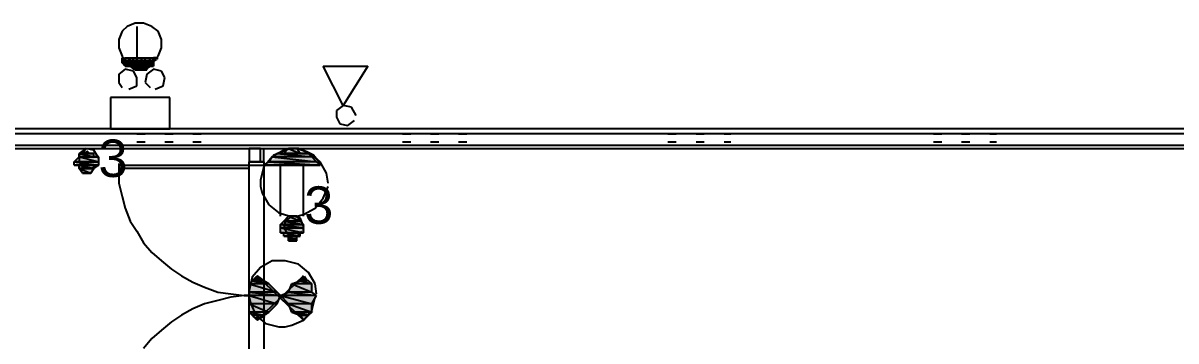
# Model space of a CAD drawing. Header units: millimetres. Extents: x 5 to 415, y 48 to 251.
# Drawn here: x 115.39 to 127.72, y 104.55 to 107.95 of the extents above; entities that cross this region are included whole.
import ezdxf

# ---------------------------------------------------------------- set-up
doc = ezdxf.new("R2010")
doc.units = ezdxf.units.MM
for name, color, linetype in [('H', 7, 'Continuous'), ('P', 7, 'Continuous'), ('T', 7, 'Continuous')]:
    doc.layers.add(name, color=color, linetype=linetype)

msp = doc.modelspace()

# ---------------------------------------------------------------- hatches: boundary and pattern name
at = {"layer": 'H', "linetype": 'Continuous'}
for points in [[(116.452, 107.527), (116.452, 107.562), (116.505, 107.562), (116.452, 107.527)], [(116.505, 107.491), (116.452, 107.527), (116.505, 107.562), (116.505, 107.491)], [(116.505, 107.491), (116.505, 107.562), (116.54, 107.562), (116.54, 107.491), (116.505, 107.491)], [(116.54, 107.491), (116.54, 107.562), (116.593, 107.562), (116.593, 107.438), (116.54, 107.491)], [(116.593, 107.438), (116.593, 107.562), (116.628, 107.562), (116.628, 107.438), (116.593, 107.438)], [(116.628, 107.438), (116.628, 107.562), (116.664, 107.562), (116.664, 107.438), (116.628, 107.438)], [(116.664, 107.438), (116.664, 107.562), (116.717, 107.562), (116.717, 107.438), (116.664, 107.438)], [(116.717, 107.438), (116.717, 107.562), (116.752, 107.562), (116.752, 107.491), (116.717, 107.438)], [(116.752, 107.491), (116.752, 107.562), (116.787, 107.562), (116.787, 107.491), (116.752, 107.491)], [(116.787, 107.527), (116.787, 107.562), (116.84, 107.562), (116.787, 107.527)], [(115.993, 106.504), (115.993, 106.557), (116.152, 106.557), (116.152, 106.504), (115.993, 106.504)], [(116.029, 106.557), (116.082, 106.592), (116.117, 106.557), (116.029, 106.557)], [(118.075, 106.504), (118.11, 106.557), (118.445, 106.557), (118.498, 106.504), (118.075, 106.504)], [(118.198, 106.557), (118.233, 106.592), (118.322, 106.592), (118.357, 106.557), (118.198, 106.557)], [(115.958, 106.468), (115.993, 106.504), (116.205, 106.504), (116.205, 106.468), (115.958, 106.468)], [(115.958, 106.433), (115.958, 106.468), (116.205, 106.468), (116.205, 106.433), (115.958, 106.433)], [(115.993, 106.38), (115.993, 106.433), (116.205, 106.433), (116.152, 106.38), (115.993, 106.38)], [(117.987, 106.433), (118.022, 106.468), (118.533, 106.468), (118.569, 106.433), (117.987, 106.433)], [(118.022, 106.468), (118.075, 106.504), (118.498, 106.504), (118.533, 106.468), (118.022, 106.468)], [(116.029, 106.345), (115.993, 106.38), (116.152, 106.38), (116.117, 106.345), (116.029, 106.345)], [(118.145, 105.798), (118.198, 105.833), (118.357, 105.833), (118.41, 105.798), (118.145, 105.798)], [(118.145, 105.745), (118.145, 105.798), (118.41, 105.798), (118.41, 105.745), (118.145, 105.745)], [(118.198, 105.833), (118.233, 105.869), (118.322, 105.869), (118.357, 105.833), (118.198, 105.833)], [(118.145, 105.71), (118.145, 105.745), (118.41, 105.745), (118.41, 105.71), (118.145, 105.71)], [(118.198, 105.657), (118.198, 105.71), (118.357, 105.71), (118.357, 105.657), (118.198, 105.657)], [(118.233, 105.622), (118.233, 105.657), (118.322, 105.657), (118.322, 105.622), (118.233, 105.622)], [(117.81, 105.163), (117.845, 105.198), (117.987, 105.198), (118.022, 105.163), (117.81, 105.163)], [(117.81, 105.075), (117.81, 105.163), (118.022, 105.163), (118.11, 105.075), (117.81, 105.075)], [(117.845, 105.198), (117.898, 105.251), (117.987, 105.198), (117.845, 105.198)], [(118.233, 105.075), (118.269, 105.163), (118.498, 105.163), (118.498, 105.075), (118.233, 105.075)], [(118.269, 105.163), (118.357, 105.198), (118.445, 105.198), (118.498, 105.163), (118.269, 105.163)], [(118.357, 105.198), (118.41, 105.251), (118.445, 105.198), (118.357, 105.198)], [(117.81, 105.04), (117.81, 105.075), (118.11, 105.075), (118.145, 105.04), (117.81, 105.04)], [(117.81, 104.951), (117.81, 105.04), (118.145, 105.04), (118.11, 104.951), (117.81, 104.951)], [(118.145, 105.04), (118.233, 105.075), (118.498, 105.075), (118.533, 105.04), (118.145, 105.04)], [(118.233, 104.951), (118.145, 105.04), (118.533, 105.04), (118.498, 104.951), (118.233, 104.951)], [(117.81, 104.863), (117.81, 104.951), (118.11, 104.951), (118.022, 104.863), (117.81, 104.863)], [(118.269, 104.863), (118.233, 104.951), (118.498, 104.951), (118.498, 104.863), (118.269, 104.863)], [(117.845, 104.81), (117.81, 104.863), (118.022, 104.863), (117.987, 104.81), (117.845, 104.81)], [(117.898, 104.775), (117.845, 104.81), (117.987, 104.81), (117.898, 104.775)], [(118.41, 104.775), (118.357, 104.81), (118.269, 104.863), (118.445, 104.81), (118.41, 104.775)], [(118.445, 104.81), (118.269, 104.863), (118.498, 104.863), (118.445, 104.81)]]:
    msp.add_hatch(color=256, dxfattribs=at).paths.add_polyline_path(points)

# ---------------------------------------------------------------- linework, layer by layer
at = {"layer": 'P'}
for points in [[(116.505, 107.915), (116.452, 107.862)], [(116.505, 107.915), (116.452, 107.862)], [(116.593, 107.95), (116.505, 107.915)], [(116.593, 107.95), (116.505, 107.915)], [(116.681, 107.95), (116.593, 107.95)], [(116.681, 107.95), (116.593, 107.95)], [(116.611, 107.915), (116.611, 107.456)], [(116.769, 107.915), (116.681, 107.95)], [(116.769, 107.915), (116.681, 107.95)], [(116.84, 107.862), (116.769, 107.915)], [(116.84, 107.862), (116.769, 107.915)], [(116.452, 107.862), (116.417, 107.774)], [(116.452, 107.862), (116.417, 107.774)], [(116.417, 107.774), (116.417, 107.685)], [(116.417, 107.774), (116.417, 107.685)], [(116.875, 107.774), (116.84, 107.862)], [(116.875, 107.774), (116.84, 107.862)], [(116.875, 107.685), (116.875, 107.774)], [(116.875, 107.685), (116.875, 107.774)], [(116.417, 107.685), (116.452, 107.597)], [(116.417, 107.685), (116.452, 107.597)], [(116.84, 107.597), (116.875, 107.685)], [(116.84, 107.597), (116.875, 107.685)], [(116.452, 107.597), (116.505, 107.527)], [(116.452, 107.597), (116.505, 107.527)], [(116.452, 107.527), (116.452, 107.58)], [(116.452, 107.58), (116.452, 107.527)], [(116.452, 107.527), (116.487, 107.58)], [(116.487, 107.58), (116.452, 107.527)], [(116.452, 107.527), (116.487, 107.58)], [(116.487, 107.491), (116.452, 107.527)], [(116.54, 107.58), (116.487, 107.491)], [(116.54, 107.58), (116.487, 107.491)], [(116.487, 107.491), (116.487, 107.58)], [(116.487, 107.58), (116.54, 107.58)], [(116.487, 107.58), (116.487, 107.491)], [(116.505, 107.527), (116.593, 107.491)], [(116.505, 107.527), (116.593, 107.491)], [(116.575, 107.58), (116.54, 107.491)], [(116.575, 107.58), (116.54, 107.491)], [(116.54, 107.491), (116.54, 107.58)], [(116.54, 107.58), (116.575, 107.58)], [(116.54, 107.491), (116.54, 107.58)], [(116.611, 107.58), (116.575, 107.456)], [(116.611, 107.58), (116.575, 107.456)], [(116.575, 107.456), (116.575, 107.58)], [(116.575, 107.58), (116.611, 107.58)], [(116.575, 107.456), (116.575, 107.58)], [(116.664, 107.58), (116.611, 107.456)], [(116.664, 107.58), (116.611, 107.456)], [(116.611, 107.456), (116.611, 107.58)], [(116.611, 107.58), (116.664, 107.58)], [(116.611, 107.456), (116.611, 107.58)], [(116.646, 107.491), (116.769, 107.527)], [(116.646, 107.491), (116.769, 107.527)], [(116.699, 107.58), (116.664, 107.456)], [(116.699, 107.58), (116.664, 107.456)], [(116.664, 107.456), (116.664, 107.58)], [(116.664, 107.58), (116.699, 107.58)], [(116.664, 107.456), (116.664, 107.58)], [(116.752, 107.58), (116.699, 107.456)], [(116.752, 107.58), (116.699, 107.456)], [(116.699, 107.456), (116.699, 107.58)], [(116.699, 107.58), (116.752, 107.58)], [(116.699, 107.456), (116.699, 107.58)], [(116.787, 107.58), (116.752, 107.491)], [(116.787, 107.58), (116.752, 107.491)], [(116.752, 107.491), (116.752, 107.58)], [(116.752, 107.58), (116.787, 107.58)], [(116.752, 107.491), (116.752, 107.58)], [(116.769, 107.527), (116.84, 107.597)], [(116.769, 107.527), (116.84, 107.597)], [(116.84, 107.58), (116.787, 107.58)], [(116.787, 107.58), (116.84, 107.58)], [(116.787, 107.491), (116.787, 107.58)], [(116.787, 107.58), (116.787, 107.491)], [(116.787, 107.491), (116.787, 107.58)], [(116.787, 107.58), (116.787, 107.527)], [(116.787, 107.491), (116.787, 107.58)], [(116.787, 107.527), (116.787, 107.527)], [(116.787, 107.527), (116.787, 107.527)], [(116.787, 107.527), (116.787, 107.491)], [(116.84, 107.58), (116.84, 107.58)], [(116.84, 107.58), (116.84, 107.58)], [(116.487, 107.456), (116.417, 107.403)], [(116.417, 107.403), (116.417, 107.315)], [(116.487, 107.491), (116.54, 107.491)], [(116.575, 107.438), (116.487, 107.456)], [(116.54, 107.491), (116.575, 107.456)], [(116.575, 107.456), (116.611, 107.456)], [(116.611, 107.368), (116.575, 107.438)], [(116.611, 107.456), (116.664, 107.456)], [(116.664, 107.456), (116.699, 107.456)], [(116.699, 107.456), (116.752, 107.491)], [(116.717, 107.403), (116.699, 107.315)], [(116.787, 107.456), (116.717, 107.403)], [(116.752, 107.491), (116.787, 107.491)], [(116.875, 107.438), (116.787, 107.456)], [(116.911, 107.368), (116.875, 107.438)], [(118.816, 107.068), (118.604, 107.491)], [(118.604, 107.491), (119.08, 107.491)], [(119.08, 107.491), (118.816, 107.068)], [(116.417, 107.315), (116.452, 107.262)], [(116.523, 107.244), (116.611, 107.28)], [(116.611, 107.28), (116.611, 107.368)], [(116.699, 107.315), (116.752, 107.262)], [(116.805, 107.244), (116.893, 107.28)], [(116.893, 107.28), (116.911, 107.368)], [(116.963, 107.156), (116.328, 107.156)], [(116.328, 107.156), (116.328, 106.821)], [(116.963, 106.821), (116.963, 107.156)], [(118.816, 107.068), (118.745, 107.015)], [(118.745, 107.015), (118.745, 106.945)], [(118.904, 107.05), (118.816, 107.068)], [(118.957, 106.962), (118.904, 107.05)], [(118.745, 106.945), (118.78, 106.874)], [(118.868, 106.856), (118.939, 106.909)], [(131.18, 106.821), (107.774, 106.821)], [(131.233, 106.821), (107.774, 106.821)], [(131.233, 106.768), (107.774, 106.768)], [(116.328, 106.821), (116.963, 106.821)], [(116.611, 106.768), (116.699, 106.768)], [(116.911, 106.768), (116.999, 106.768)], [(117.21, 106.768), (117.299, 106.768)], [(118.78, 106.874), (118.868, 106.856)], [(119.451, 106.768), (119.539, 106.768)], [(119.75, 106.768), (119.839, 106.768)], [(120.05, 106.768), (120.138, 106.768)], [(122.29, 106.768), (122.379, 106.768)], [(122.59, 106.768), (122.678, 106.768)], [(122.89, 106.768), (122.961, 106.768)], [(125.13, 106.768), (125.218, 106.768)], [(125.43, 106.768), (125.518, 106.768)], [(125.73, 106.768), (125.801, 106.768)], [(107.774, 106.645), (131.392, 106.645)], [(116.611, 106.68), (116.699, 106.68)], [(116.911, 106.68), (116.999, 106.68)], [(117.21, 106.68), (117.299, 106.68)], [(119.451, 106.68), (119.539, 106.68)], [(119.75, 106.68), (119.839, 106.68)], [(120.05, 106.68), (120.138, 106.68)], [(122.29, 106.68), (122.379, 106.68)], [(122.59, 106.68), (122.678, 106.68)], [(122.89, 106.68), (122.961, 106.68)], [(125.13, 106.68), (125.218, 106.68)], [(125.43, 106.68), (125.518, 106.68)], [(125.73, 106.68), (125.801, 106.68)], [(107.774, 106.609), (131.392, 106.609)], [(107.774, 106.609), (131.427, 106.609)], [(115.94, 106.468), (115.993, 106.521)], [(116.064, 106.609), (115.993, 106.557)], [(115.993, 106.557), (115.993, 106.468)], [(116.152, 106.557), (115.993, 106.557)], [(115.993, 106.557), (116.029, 106.557)], [(116.152, 106.557), (115.993, 106.557)], [(115.993, 106.557), (116.152, 106.557)], [(115.993, 106.557), (116.152, 106.557)], [(116.152, 106.557), (115.993, 106.557)], [(116.152, 106.557), (115.993, 106.557)], [(115.993, 106.557), (116.152, 106.521)], [(115.993, 106.557), (116.152, 106.521)], [(115.993, 106.521), (115.993, 106.557)], [(116.152, 106.521), (115.993, 106.521)], [(116.205, 106.521), (115.993, 106.521)], [(115.993, 106.521), (116.205, 106.521)], [(116.205, 106.521), (115.993, 106.521)], [(115.993, 106.521), (116.152, 106.521)], [(116.205, 106.521), (115.993, 106.521)], [(115.993, 106.521), (116.205, 106.468)], [(115.993, 106.521), (116.205, 106.468)], [(116.064, 106.609), (116.029, 106.557)], [(116.029, 106.557), (116.064, 106.609)], [(116.117, 106.557), (116.029, 106.557)], [(116.029, 106.557), (116.117, 106.557)], [(116.029, 106.557), (116.117, 106.557)], [(116.117, 106.557), (116.029, 106.557)], [(116.117, 106.557), (116.029, 106.557)], [(116.029, 106.557), (116.152, 106.557)], [(116.029, 106.557), (116.152, 106.557)], [(116.152, 106.592), (116.064, 106.609)], [(116.117, 106.557), (116.117, 106.557)], [(116.117, 106.557), (116.117, 106.557)], [(116.117, 106.557), (116.117, 106.557)], [(116.117, 106.557), (116.117, 106.557)], [(116.152, 106.557), (116.117, 106.557)], [(116.205, 106.504), (116.152, 106.592)], [(116.152, 106.557), (116.152, 106.557)], [(116.152, 106.557), (116.152, 106.557)], [(116.152, 106.521), (116.152, 106.557)], [(116.152, 106.521), (116.205, 106.521)], [(116.205, 106.468), (116.205, 106.521)], [(116.611, 106.609), (116.699, 106.609)], [(116.911, 106.609), (116.999, 106.609)], [(117.21, 106.609), (117.299, 106.609)], [(117.934, 106.609), (117.81, 106.609)], [(117.81, 106.609), (117.81, 106.468)], [(117.81, 106.609), (117.81, 106.468)], [(117.934, 106.468), (117.934, 106.609)], [(117.969, 106.468), (117.969, 106.609)], [(118.057, 106.521), (117.969, 106.415)], [(118.057, 106.521), (117.969, 106.415)], [(118.075, 106.539), (118.022, 106.468)], [(118.022, 106.468), (118.057, 106.521)], [(118.181, 106.592), (118.057, 106.521)], [(118.181, 106.592), (118.057, 106.521)], [(118.057, 106.521), (118.11, 106.557)], [(118.48, 106.521), (118.057, 106.521)], [(118.48, 106.521), (118.057, 106.521)], [(118.057, 106.521), (118.533, 106.468)], [(118.057, 106.521), (118.533, 106.468)], [(118.163, 106.574), (118.075, 106.539)], [(118.445, 106.557), (118.11, 106.557)], [(118.11, 106.557), (118.181, 106.557)], [(118.445, 106.557), (118.11, 106.557)], [(118.11, 106.557), (118.48, 106.521)], [(118.11, 106.557), (118.48, 106.521)], [(118.251, 106.609), (118.163, 106.574)], [(118.251, 106.609), (118.181, 106.592)], [(118.251, 106.609), (118.181, 106.592)], [(118.181, 106.557), (118.233, 106.609)], [(118.357, 106.557), (118.181, 106.557)], [(118.357, 106.557), (118.181, 106.557)], [(118.181, 106.557), (118.445, 106.557)], [(118.181, 106.557), (118.445, 106.557)], [(118.322, 106.609), (118.233, 106.609)], [(118.233, 106.609), (118.357, 106.557)], [(118.233, 106.609), (118.357, 106.557)], [(118.322, 106.609), (118.251, 106.609)], [(118.322, 106.609), (118.251, 106.609)], [(118.339, 106.609), (118.251, 106.609)], [(118.463, 106.557), (118.322, 106.609)], [(118.463, 106.557), (118.322, 106.609)], [(118.357, 106.557), (118.322, 106.609)], [(118.428, 106.574), (118.339, 106.609)], [(118.445, 106.557), (118.357, 106.557)], [(118.498, 106.539), (118.428, 106.574)], [(118.48, 106.521), (118.445, 106.557)], [(118.569, 106.468), (118.463, 106.557)], [(118.569, 106.468), (118.463, 106.557)], [(118.533, 106.468), (118.48, 106.521)], [(118.586, 106.433), (118.498, 106.539)], [(119.451, 106.609), (119.539, 106.609)], [(119.75, 106.609), (119.839, 106.609)], [(120.05, 106.609), (120.138, 106.609)], [(122.29, 106.609), (122.379, 106.609)], [(122.59, 106.609), (122.678, 106.609)], [(122.89, 106.609), (122.961, 106.609)], [(125.13, 106.609), (125.218, 106.609)], [(125.43, 106.609), (125.518, 106.609)], [(125.73, 106.609), (125.801, 106.609)], [(116.205, 106.468), (115.94, 106.468)], [(116.205, 106.468), (115.94, 106.468)], [(115.94, 106.468), (116.205, 106.468)], [(115.94, 106.468), (116.205, 106.468)], [(116.205, 106.468), (115.94, 106.468)], [(116.205, 106.468), (115.94, 106.468)], [(115.94, 106.468), (116.205, 106.433)], [(115.94, 106.468), (116.205, 106.433)], [(115.94, 106.433), (115.94, 106.468)], [(116.205, 106.433), (115.94, 106.433)], [(116.205, 106.433), (115.94, 106.433)], [(115.94, 106.433), (115.993, 106.433)], [(115.94, 106.433), (116.205, 106.433)], [(116.205, 106.433), (115.94, 106.433)], [(115.993, 106.468), (116.029, 106.415)], [(115.993, 106.433), (116.205, 106.433)], [(116.205, 106.433), (115.993, 106.433)], [(115.993, 106.433), (116.152, 106.398)], [(115.993, 106.433), (116.152, 106.398)], [(115.993, 106.398), (115.993, 106.433)], [(116.152, 106.398), (115.993, 106.398)], [(116.152, 106.398), (115.993, 106.398)], [(115.993, 106.398), (116.152, 106.398)], [(115.993, 106.398), (116.152, 106.398)], [(116.152, 106.398), (115.993, 106.398)], [(116.152, 106.398), (115.993, 106.398)], [(115.993, 106.398), (116.152, 106.398)], [(116.152, 106.398), (115.993, 106.398)], [(115.993, 106.398), (116.152, 106.398)], [(116.152, 106.398), (115.993, 106.398)], [(115.993, 106.398), (116.117, 106.345)], [(115.993, 106.398), (116.117, 106.345)], [(116.029, 106.345), (115.993, 106.398)], [(116.029, 106.415), (116.117, 106.398)], [(116.117, 106.398), (116.187, 106.433)], [(116.117, 106.345), (116.152, 106.398)], [(116.152, 106.398), (116.205, 106.433)], [(116.152, 106.398), (116.152, 106.398)], [(116.152, 106.398), (116.152, 106.398)], [(116.152, 106.398), (116.152, 106.398)], [(116.205, 106.468), (116.205, 106.468)], [(116.205, 106.468), (116.205, 106.468)], [(116.205, 106.433), (116.205, 106.468)], [(116.205, 106.433), (116.205, 106.433)], [(116.417, 106.451), (116.417, 106.38)], [(116.417, 106.433), (117.81, 106.433)], [(117.81, 106.398), (116.417, 106.398)], [(117.81, 103.681), (117.81, 106.468)], [(117.969, 106.468), (117.81, 106.468)], [(117.81, 106.468), (117.969, 106.468)], [(117.81, 106.433), (117.969, 106.433)], [(117.934, 106.468), (117.845, 106.468)], [(117.845, 106.468), (117.934, 106.468)], [(117.934, 106.468), (117.845, 106.468)], [(117.934, 106.468), (117.845, 106.468)], [(117.934, 106.468), (117.845, 106.468)], [(117.969, 106.415), (117.934, 106.274)], [(117.969, 106.415), (117.934, 106.274)], [(117.969, 106.468), (117.969, 103.558)], [(117.969, 106.433), (118.022, 106.468)], [(118.569, 106.433), (117.969, 106.433)], [(117.969, 106.433), (118.569, 106.433)], [(118.533, 106.468), (118.022, 106.468)], [(118.533, 106.468), (118.022, 106.468)], [(118.022, 106.468), (118.569, 106.433)], [(118.022, 106.468), (118.569, 106.433)], [(118.145, 105.886), (118.145, 106.433)], [(118.392, 105.886), (118.392, 106.433)], [(118.569, 106.433), (118.533, 106.468)], [(118.639, 106.345), (118.569, 106.468)], [(118.639, 106.345), (118.569, 106.468)], [(116.117, 106.345), (116.029, 106.345)], [(116.117, 106.345), (116.029, 106.345)], [(116.029, 106.345), (116.117, 106.345)], [(116.029, 106.345), (116.117, 106.345)], [(116.117, 106.345), (116.029, 106.345)], [(116.064, 106.345), (116.029, 106.345)], [(116.029, 106.345), (116.064, 106.345)], [(116.064, 106.345), (116.117, 106.345)], [(116.117, 106.345), (116.064, 106.345)], [(116.117, 106.345), (116.117, 106.345)], [(116.117, 106.345), (116.117, 106.345)], [(116.417, 106.38), (116.417, 106.239)], [(117.934, 106.274), (117.934, 106.204)], [(117.934, 106.274), (117.934, 106.204)], [(118.657, 106.239), (118.639, 106.345)], [(118.657, 106.239), (118.639, 106.345)], [(116.417, 106.239), (116.452, 106.098)], [(117.934, 106.204), (117.951, 106.133)], [(117.934, 106.204), (117.951, 106.133)], [(118.604, 106.08), (118.657, 106.204)], [(118.604, 106.08), (118.657, 106.204)], [(116.452, 106.098), (116.487, 105.974)], [(117.951, 106.133), (118.022, 106.01)], [(117.951, 106.133), (118.022, 106.01)], [(118.516, 105.974), (118.604, 106.08)], [(118.516, 105.974), (118.604, 106.08)], [(116.487, 105.974), (116.54, 105.833)], [(118.022, 106.01), (118.128, 105.922)], [(118.022, 106.01), (118.128, 105.922)], [(118.128, 105.922), (118.251, 105.886)], [(118.128, 105.922), (118.251, 105.886)], [(118.322, 105.886), (118.392, 105.904)], [(118.322, 105.886), (118.392, 105.904)], [(118.392, 105.904), (118.516, 105.974)], [(118.392, 105.904), (118.516, 105.974)], [(116.54, 105.833), (116.611, 105.728)], [(118.145, 105.798), (118.181, 105.833)], [(118.392, 105.798), (118.145, 105.798)], [(118.392, 105.798), (118.145, 105.798)], [(118.145, 105.798), (118.392, 105.798)], [(118.145, 105.798), (118.392, 105.798)], [(118.392, 105.798), (118.145, 105.798)], [(118.392, 105.798), (118.145, 105.798)], [(118.145, 105.798), (118.392, 105.763)], [(118.145, 105.798), (118.392, 105.763)], [(118.145, 105.763), (118.145, 105.798)], [(118.181, 105.833), (118.233, 105.886)], [(118.198, 105.833), (118.181, 105.763)], [(118.357, 105.833), (118.181, 105.833)], [(118.357, 105.833), (118.181, 105.833)], [(118.181, 105.833), (118.357, 105.833)], [(118.181, 105.833), (118.357, 105.833)], [(118.357, 105.833), (118.181, 105.833)], [(118.357, 105.833), (118.181, 105.833)], [(118.181, 105.833), (118.357, 105.833)], [(118.357, 105.833), (118.181, 105.833)], [(118.181, 105.833), (118.357, 105.833)], [(118.357, 105.833), (118.181, 105.833)], [(118.181, 105.833), (118.392, 105.798)], [(118.181, 105.833), (118.392, 105.798)], [(118.269, 105.886), (118.198, 105.833)], [(118.269, 105.886), (118.233, 105.886)], [(118.233, 105.886), (118.269, 105.886)], [(118.322, 105.886), (118.233, 105.886)], [(118.233, 105.886), (118.322, 105.886)], [(118.233, 105.886), (118.322, 105.886)], [(118.322, 105.886), (118.233, 105.886)], [(118.322, 105.886), (118.233, 105.886)], [(118.233, 105.886), (118.357, 105.833)], [(118.233, 105.886), (118.357, 105.833)], [(118.251, 105.886), (118.322, 105.886)], [(118.251, 105.886), (118.322, 105.886)], [(118.357, 105.869), (118.269, 105.886)], [(118.322, 105.886), (118.322, 105.886)], [(118.322, 105.886), (118.322, 105.886)], [(118.322, 105.886), (118.322, 105.886)], [(118.322, 105.886), (118.322, 105.886)], [(118.357, 105.833), (118.322, 105.886)], [(118.392, 105.78), (118.357, 105.869)], [(118.357, 105.833), (118.357, 105.833)], [(118.357, 105.833), (118.357, 105.833)], [(118.357, 105.833), (118.357, 105.833)], [(118.392, 105.798), (118.357, 105.833)], [(118.392, 105.798), (118.392, 105.798)], [(118.392, 105.798), (118.392, 105.798)], [(118.392, 105.763), (118.392, 105.798)], [(116.611, 105.728), (116.681, 105.604)], [(118.392, 105.763), (118.145, 105.763)], [(118.392, 105.763), (118.145, 105.763)], [(118.145, 105.763), (118.392, 105.763)], [(118.145, 105.763), (118.392, 105.763)], [(118.392, 105.763), (118.145, 105.763)], [(118.392, 105.763), (118.145, 105.763)], [(118.145, 105.763), (118.392, 105.71)], [(118.145, 105.763), (118.392, 105.71)], [(118.145, 105.71), (118.145, 105.763)], [(118.392, 105.71), (118.145, 105.71)], [(118.392, 105.71), (118.145, 105.71)], [(118.145, 105.71), (118.357, 105.71)], [(118.145, 105.71), (118.357, 105.71)], [(118.181, 105.71), (118.145, 105.71)], [(118.181, 105.763), (118.233, 105.692)], [(118.357, 105.71), (118.181, 105.71)], [(118.357, 105.71), (118.181, 105.71)], [(118.181, 105.71), (118.357, 105.675)], [(118.181, 105.71), (118.357, 105.675)], [(118.181, 105.675), (118.181, 105.71)], [(118.357, 105.675), (118.181, 105.675)], [(118.357, 105.675), (118.181, 105.675)], [(118.181, 105.675), (118.357, 105.675)], [(118.181, 105.675), (118.357, 105.675)], [(118.357, 105.675), (118.181, 105.675)], [(118.357, 105.675), (118.181, 105.675)], [(118.181, 105.675), (118.322, 105.675)], [(118.181, 105.675), (118.322, 105.675)], [(118.233, 105.675), (118.181, 105.675)], [(118.233, 105.692), (118.322, 105.675)], [(118.322, 105.675), (118.233, 105.675)], [(118.322, 105.675), (118.233, 105.675)], [(118.233, 105.675), (118.322, 105.622)], [(118.233, 105.675), (118.322, 105.622)], [(118.233, 105.622), (118.233, 105.675)], [(118.322, 105.675), (118.375, 105.728)], [(118.322, 105.675), (118.357, 105.675)], [(118.322, 105.622), (118.322, 105.675)], [(118.357, 105.71), (118.392, 105.71)], [(118.357, 105.675), (118.357, 105.71)], [(118.357, 105.675), (118.357, 105.675)], [(118.357, 105.675), (118.357, 105.675)], [(118.392, 105.763), (118.392, 105.763)], [(118.392, 105.763), (118.392, 105.763)], [(118.392, 105.71), (118.392, 105.763)], [(116.681, 105.604), (116.769, 105.498)], [(118.322, 105.622), (118.233, 105.622)], [(118.269, 105.622), (118.233, 105.622)], [(118.233, 105.622), (118.269, 105.622)], [(118.269, 105.622), (118.322, 105.622)], [(118.322, 105.622), (118.269, 105.622)], [(116.769, 105.498), (116.875, 105.41)], [(116.875, 105.41), (116.981, 105.322)], [(118.057, 105.41), (117.934, 105.339)], [(118.128, 105.41), (118.057, 105.41)], [(118.198, 105.41), (118.128, 105.41)], [(118.339, 105.375), (118.198, 105.41)], [(116.981, 105.322), (117.087, 105.251)], [(117.934, 105.339), (117.845, 105.234)], [(118.445, 105.287), (118.339, 105.375)], [(118.516, 105.163), (118.445, 105.287)], [(117.087, 105.251), (117.21, 105.181)], [(117.21, 105.181), (117.334, 105.128)], [(117.845, 105.234), (117.81, 105.093)], [(117.81, 105.163), (117.845, 105.198)], [(118.022, 105.163), (117.81, 105.163)], [(118.022, 105.163), (117.81, 105.163)], [(117.81, 105.163), (118.11, 105.075)], [(117.81, 105.163), (118.11, 105.075)], [(117.81, 105.075), (117.81, 105.163)], [(117.845, 105.198), (117.898, 105.251)], [(117.969, 105.198), (117.845, 105.198)], [(117.969, 105.198), (117.845, 105.198)], [(117.845, 105.198), (118.022, 105.163)], [(117.845, 105.198), (118.022, 105.163)], [(118.392, 104.775), (117.898, 105.251)], [(117.898, 104.775), (118.392, 105.251)], [(117.898, 105.251), (117.969, 105.198)], [(118.022, 105.163), (117.969, 105.198)], [(118.11, 105.075), (118.022, 105.163)], [(118.233, 105.075), (118.269, 105.163)], [(118.269, 105.163), (118.357, 105.198)], [(118.48, 105.163), (118.269, 105.163)], [(118.48, 105.163), (118.269, 105.163)], [(118.269, 105.163), (118.48, 105.075)], [(118.269, 105.163), (118.48, 105.075)], [(118.392, 105.251), (118.357, 105.198)], [(118.357, 105.198), (118.392, 105.251)], [(118.445, 105.198), (118.357, 105.198)], [(118.357, 105.198), (118.48, 105.163)], [(118.357, 105.198), (118.48, 105.163)], [(118.48, 105.163), (118.445, 105.198)], [(118.48, 105.075), (118.48, 105.163)], [(118.533, 105.057), (118.516, 105.163)], [(117.334, 105.128), (117.475, 105.075)], [(117.475, 105.075), (117.616, 105.057)], [(117.616, 105.057), (117.757, 105.04)], [(117.757, 105.04), (117.616, 105.022)], [(117.757, 105.04), (117.828, 105.04)], [(117.828, 105.04), (117.757, 105.04)], [(117.81, 105.093), (117.81, 105.022)], [(118.11, 105.075), (117.81, 105.075)], [(118.11, 105.075), (117.81, 105.075)], [(117.81, 105.075), (118.145, 105.04)], [(117.81, 105.075), (118.145, 105.04)], [(117.81, 105.04), (117.81, 105.075)], [(118.145, 105.04), (117.81, 105.04)], [(118.145, 105.04), (117.81, 105.04)], [(117.81, 105.04), (118.11, 104.951)], [(117.81, 105.04), (118.11, 104.951)], [(117.81, 104.951), (117.81, 105.04)], [(118.145, 105.04), (118.11, 105.075)], [(118.11, 104.951), (118.145, 105.04)], [(118.145, 105.04), (118.233, 105.075)], [(118.533, 105.04), (118.145, 105.04)], [(118.533, 105.04), (118.145, 105.04)], [(118.145, 105.04), (118.48, 104.951)], [(118.145, 105.04), (118.48, 104.951)], [(118.233, 104.951), (118.145, 105.04)], [(118.48, 105.075), (118.233, 105.075)], [(118.48, 105.075), (118.233, 105.075)], [(118.233, 105.075), (118.533, 105.04)], [(118.233, 105.075), (118.533, 105.04)], [(118.533, 105.04), (118.48, 105.075)], [(118.48, 104.951), (118.533, 105.04)], [(117.334, 104.951), (117.21, 104.898)], [(117.475, 104.987), (117.334, 104.951)], [(117.616, 105.022), (117.475, 104.987)], [(117.81, 105.022), (117.828, 104.951)], [(118.11, 104.951), (117.81, 104.951)], [(118.11, 104.951), (117.81, 104.951)], [(117.81, 104.951), (118.022, 104.863)], [(117.81, 104.951), (118.022, 104.863)], [(117.81, 104.863), (117.81, 104.951)], [(117.828, 104.951), (117.881, 104.828)], [(118.022, 104.863), (118.11, 104.951)], [(118.48, 104.951), (118.233, 104.951)], [(118.48, 104.951), (118.233, 104.951)], [(118.233, 104.951), (118.48, 104.863)], [(118.233, 104.951), (118.48, 104.863)], [(118.269, 104.863), (118.233, 104.951)], [(118.48, 104.881), (118.516, 105.022)], [(118.48, 104.863), (118.48, 104.951)], [(117.087, 104.828), (116.981, 104.757)], [(117.21, 104.898), (117.087, 104.828)], [(118.022, 104.863), (117.81, 104.863)], [(118.022, 104.863), (117.81, 104.863)], [(117.81, 104.863), (117.969, 104.828)], [(117.81, 104.863), (117.969, 104.828)], [(117.845, 104.828), (117.81, 104.863)], [(117.845, 104.828), (117.969, 104.828)], [(117.898, 104.775), (117.845, 104.828)], [(117.969, 104.828), (117.845, 104.828)], [(117.881, 104.828), (117.987, 104.74)], [(117.969, 104.828), (117.898, 104.775)], [(117.969, 104.828), (118.022, 104.863)], [(118.48, 104.863), (118.269, 104.863)], [(118.269, 104.863), (118.357, 104.828)], [(118.445, 104.828), (118.269, 104.863)], [(118.269, 104.863), (118.48, 104.863)], [(118.445, 104.828), (118.269, 104.863)], [(118.357, 104.828), (118.445, 104.828)], [(118.357, 104.828), (118.445, 104.828)], [(118.392, 104.775), (118.357, 104.828)], [(118.392, 104.775), (118.48, 104.881)], [(118.445, 104.828), (118.392, 104.775)], [(118.48, 104.863), (118.445, 104.828)], [(116.875, 104.669), (116.769, 104.581)], [(116.981, 104.757), (116.875, 104.669)], [(117.987, 104.74), (118.128, 104.704)], [(118.128, 104.704), (118.198, 104.704)], [(118.198, 104.704), (118.269, 104.722)], [(118.269, 104.722), (118.392, 104.775)], [(116.769, 104.581), (116.681, 104.475)]]:
    msp.add_lwpolyline(points, dxfattribs=at)

# ---------------------------------------------------------------- texts
at = {"layer": 'T', "char_height": 0.4, "attachment_point": 7}
for insert in [(116.2, 106.3), (118.4, 105.8)]:
    msp.add_mtext('{\\fArial|b0|i0|c0|p18;3}', dxfattribs=dict(at, insert=insert))

doc.saveas('drawing.dxf')
